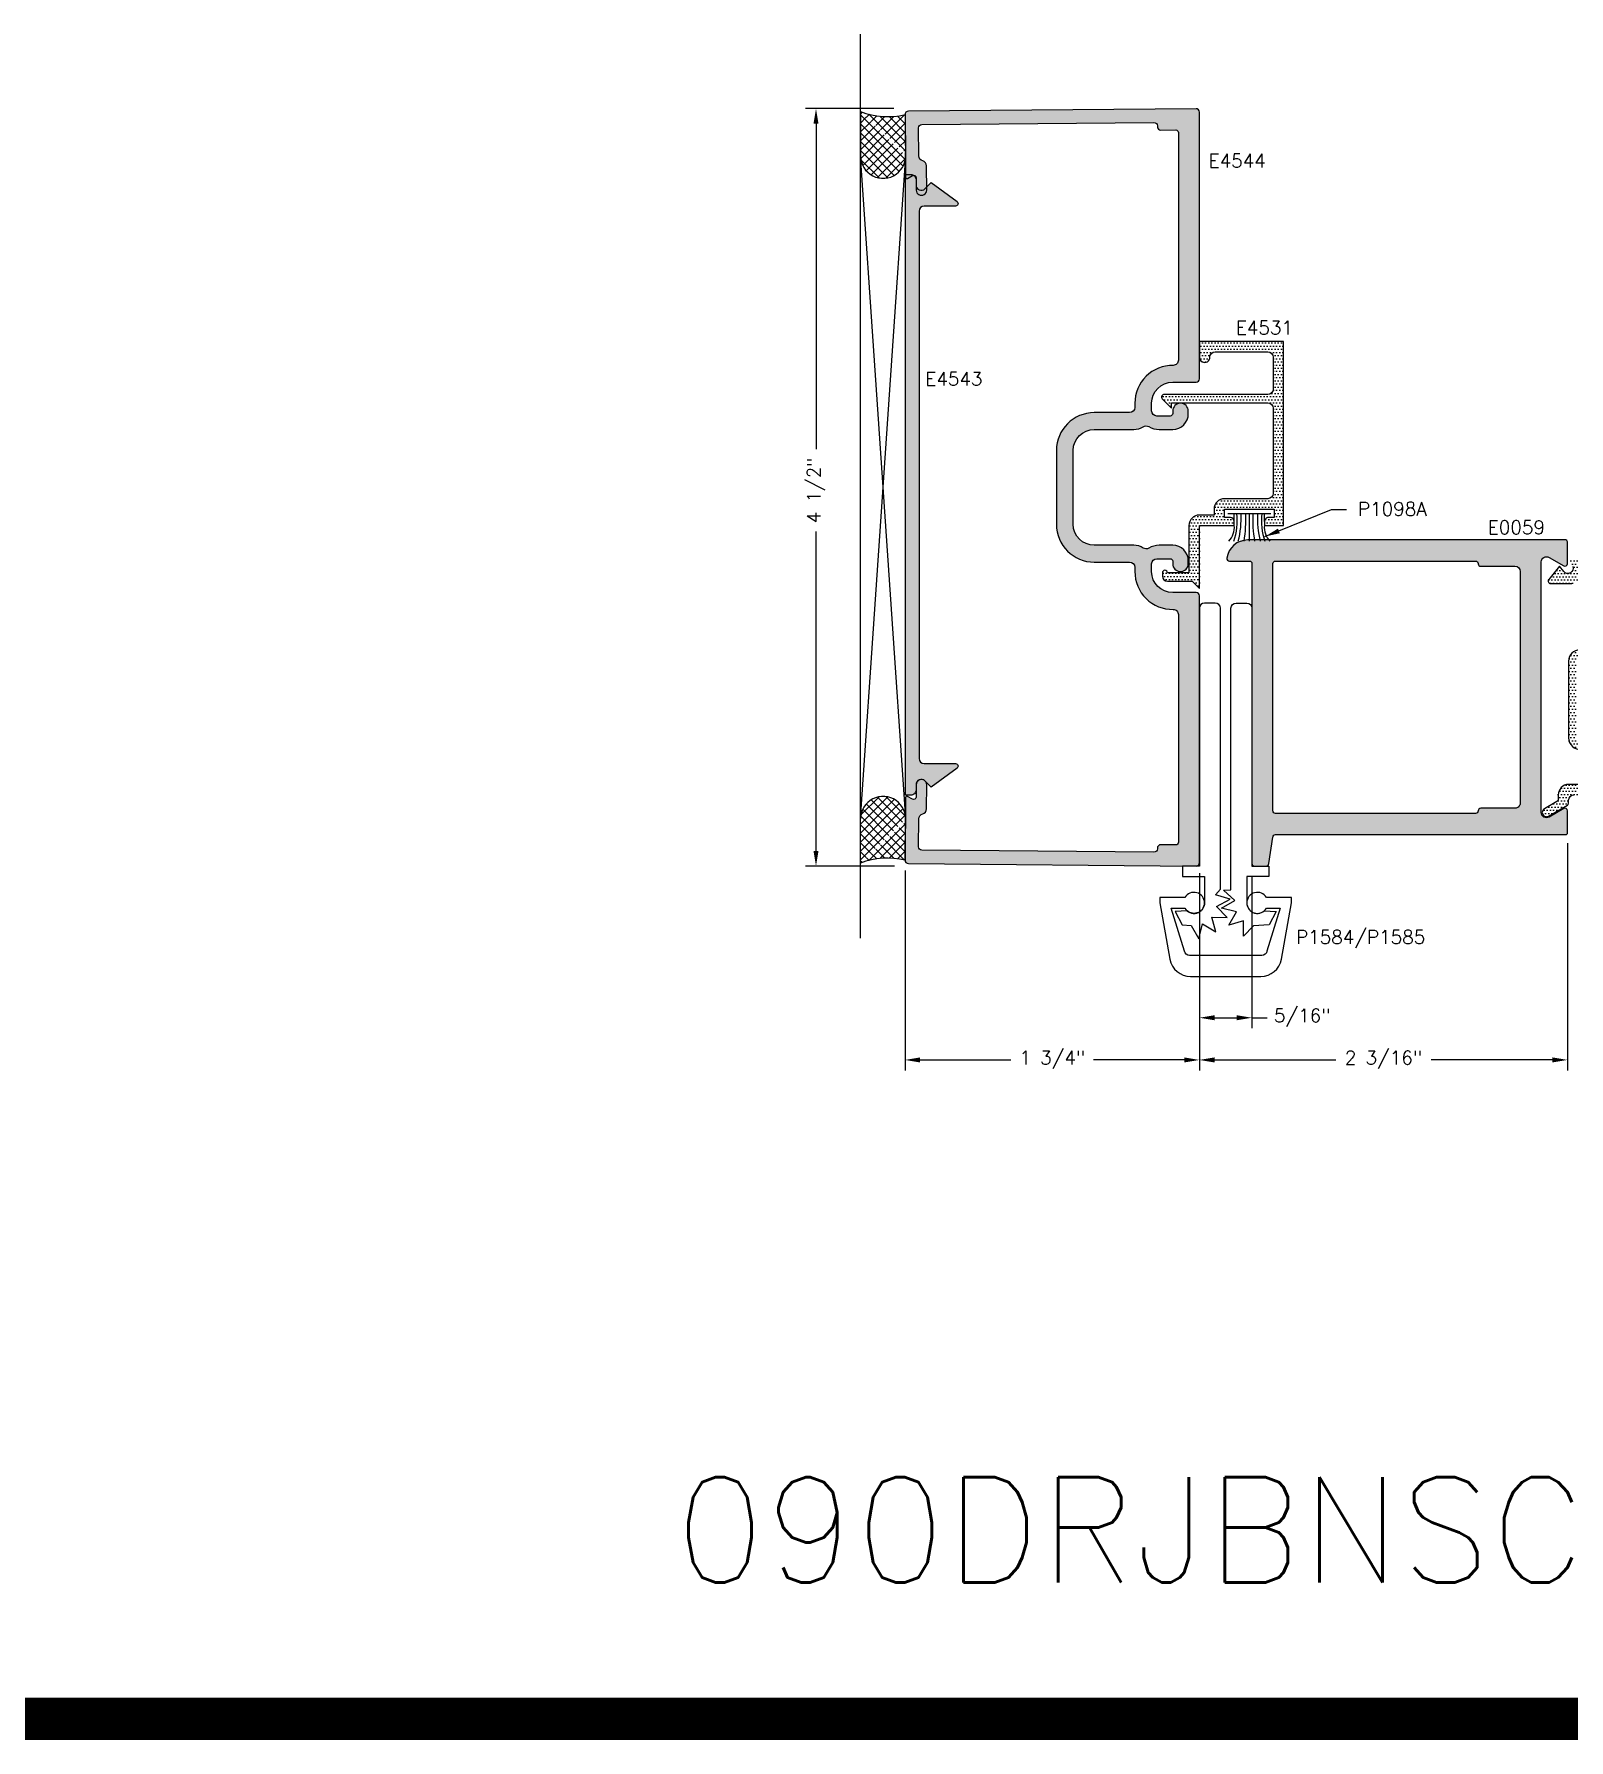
# Model space of a CAD drawing. Extents: x 0 to 130, y 0 to 90.
# Drawn here: x 44.69 to 53.81, y 59.75 to 69.89 of the extents above; entities that cross this region are included whole.
import ezdxf

# ---------------------------------------------------------------- set-up
doc = ezdxf.new("R2010")
doc.units = 0
doc.header["$MEASUREMENT"] = 0
doc.header["$PDMODE"] = 3
doc.layers.get('0').update_dxf_attribs({"linetype": 'CONTINUOUS'})
doc.layers.get('DEFPOINTS').update_dxf_attribs({"linetype": 'CONTINUOUS'})
for name, color, linetype in [('R-ANNO-DIMS', 3, 'CONTINUOUS'), ('R-ANNO-TEXT', 6, 'CONTINUOUS'), ('R-DET1', 4, 'CONTINUOUS'), ('R-DET2', 2, 'CONTINUOUS'), ('R-DET3', 5, 'CONTINUOUS'), ('R-OTLN', 1, 'CONTINUOUS'), ('R-PAT1', 5, 'CONTINUOUS'), ('TITLE', 7, 'CONTINUOUS')]:
    doc.layers.add(name, color=color, linetype=linetype)
doc.styles.get("Standard").update_dxf_attribs({"font": 'simplex'})
doc.dimstyles.new('1X', dxfattribs={"dimscale": 0, "dimtxt": 0.08, "dimasz": 0.09, "dimexe": 0.062, "dimexo": 0.062, "dimgap": 0.045, "dimtad": 0, "dimdec": 4, "dimzin": 4, "dimtxsty": 'STANDARD', "dimcen": 0, "dimazin": 3, "dimtp": 0.02, "dimtfac": 1, "dimtdec": 4, "dimtofl": 0, "dimtmove": 0, "dimatfit": 3, "dimtolj": 1, "dimtzin": 4})
pattern_1 = [(0, (47.03002513040798, 61.84751397360043), (0.009375, 0.01875), [0, -0.01875])]

# ---------------------------------------------------------------- blocks, each defined once
blk = doc.blocks.new('*D52')
at = {"layer": 'DEFPOINTS', "color": 0}
for p in [(49.86509849868258, 64.98062929660055), (51.61485733333492, 64.96553391994065), (51.61485733333492, 63.79369046546894)]:
    blk.add_point(p, dxfattribs=at)
at = {"layer": 'R-ANNO-DIMS', "color": 0}
for p, q in [((49.86509849868258, 64.91862929660056), (49.86509849868258, 63.73169046546894)), ((51.61485733333492, 64.90353391994066), (51.61485733333492, 63.73169046546894)), ((49.95509849868259, 63.79369046546894), (50.49497791600876, 63.79369046546894)), ((51.52485733333491, 63.79369046546894), (50.98497791600875, 63.79369046546894))]:
    blk.add_line(p, q, dxfattribs=at)
for points in [[(49.95509849868259, 63.80869046546894), (49.95509849868259, 63.77869046546894), (49.86509849868258, 63.79369046546894)], [(51.52485733333491, 63.80869046546894), (51.52485733333491, 63.77869046546894), (51.61485733333492, 63.79369046546894)]]:
    blk.add_solid(points, dxfattribs=at)
at = {"layer": 'R-ANNO-DIMS', "color": 0, "insert": (50.73997791600875, 63.79369046546894), "char_height": 0.08, "attachment_point": 5}
blk.add_mtext('\\A1;1 3/4"', dxfattribs=at)
blk = doc.blocks.new('*D53')
at = {"layer": 'DEFPOINTS', "color": 0}
for p in [(51.61485733333492, 64.94535862101712), (51.92685733333494, 64.94535862101712), (51.92685733333494, 64.04441975887677)]:
    blk.add_point(p, dxfattribs=at)
at = {"layer": 'R-ANNO-DIMS', "color": 0}
for p, q in [((51.61485733333492, 64.88335862101712), (51.61485733333492, 63.98241975887677)), ((51.92685733333494, 64.88335862101712), (51.92685733333494, 63.98241975887677)), ((51.70485733333492, 64.04441975887677), (51.83685733333494, 64.04441975887677)), ((51.92685733333494, 64.04441975887677), (52.01685733333495, 64.04441975887677))]:
    blk.add_line(p, q, dxfattribs=at)
for points in [[(51.70485733333492, 64.05941975887677), (51.70485733333492, 64.02941975887677), (51.61485733333492, 64.04441975887677)], [(51.83685733333494, 64.05941975887677), (51.83685733333494, 64.02941975887677), (51.92685733333494, 64.04441975887677)]]:
    blk.add_solid(points, dxfattribs=at)
at = {"layer": 'R-ANNO-DIMS', "color": 0, "insert": (52.22566685714447, 64.04441975887677), "char_height": 0.08, "attachment_point": 5}
blk.add_mtext('\\A1;5/16"', dxfattribs=at)
blk = doc.blocks.new('*D51')
at = {"layer": 'DEFPOINTS', "color": 0}
for p in [(49.85964822902079, 69.44568381501414), (49.33613782873716, 64.94563005813929), (49.86492396797262, 64.94563005813929)]:
    blk.add_point(p, dxfattribs=at)
at = {"layer": 'R-ANNO-DIMS', "color": 0}
for p, q in [((49.79764822902079, 69.44568381501414), (49.27413782873716, 69.44568381501414)), ((49.33613782873716, 69.35568381501413), (49.33613782873716, 67.42255358813843)), ((49.33613782873716, 65.03563005813929), (49.33613782873716, 66.93255358813842)), ((49.80292396797262, 64.94563005813929), (49.27413782873716, 64.94563005813929))]:
    blk.add_line(p, q, dxfattribs=at)
for points in [[(49.32113782873716, 69.35568381501413), (49.35113782873716, 69.35568381501413), (49.33613782873716, 69.44568381501414)], [(49.32113782873716, 65.03563005813929), (49.35113782873716, 65.03563005813929), (49.33613782873716, 64.94563005813929)]]:
    blk.add_solid(points, dxfattribs=at)
at = {"layer": 'R-ANNO-DIMS', "color": 0, "insert": (49.33613782873715, 67.17755358813844), "char_height": 0.08, "attachment_point": 5, "rotation": 90}
blk.add_mtext('\\A1;4 1/2"', dxfattribs=at)
blk = doc.blocks.new('*D54')
at = {"layer": 'DEFPOINTS', "color": 0}
for p in [(53.80235733333492, 65.14285862385557), (51.61485733333492, 64.94535862101712), (53.80235733333492, 63.79369046546894)]:
    blk.add_point(p, dxfattribs=at)
at = {"layer": 'R-ANNO-DIMS', "color": 0}
for p, q in [((53.80235733333492, 65.08085862385558), (53.80235733333492, 63.73169046546894)), ((51.61485733333492, 64.88335862101712), (51.61485733333492, 63.73169046546894)), ((51.70485733333492, 63.79369046546894), (52.42551209523968, 63.79369046546894)), ((53.71235733333491, 63.79369046546894), (52.99170257143015, 63.79369046546894))]:
    blk.add_line(p, q, dxfattribs=at)
for points in [[(51.70485733333492, 63.80869046546894), (51.70485733333492, 63.77869046546894), (51.61485733333492, 63.79369046546894)], [(53.71235733333491, 63.80869046546894), (53.71235733333491, 63.77869046546894), (53.80235733333492, 63.79369046546894)]]:
    blk.add_solid(points, dxfattribs=at)
at = {"layer": 'R-ANNO-DIMS', "color": 0, "insert": (52.70860733333492, 63.79369046546894), "char_height": 0.08, "attachment_point": 5}
blk.add_mtext('\\A1;2 3/16"', dxfattribs=at)

msp = doc.modelspace()

# ---------------------------------------------------------------- hatches: boundary and pattern name
at = {"layer": 'R-PAT1'}
h = msp.add_hatch(dxfattribs=at)
h.set_pattern_fill('ANSI37', color=256, scale=0.3, style=0)
h.set_pattern_definition([(45, (40.02628903542069, 62.54321454830956), (-0.02651650429449553, 0.02651650429449553), []), (135, (40.02628903542069, 62.54321454830956), (-0.02651650429449553, -0.02651650429449553), [])])
edge = h.paths.add_edge_path()
edge.add_line((49.86509849868258, 69.41008794543369), (49.86846694138496, 69.1651980616449))
edge.add_line((49.60090013495089, 69.42778308281058), (49.60099209769496, 69.1651980616449))
edge.add_arc((49.73472951953996, 69.1651980616449), 0.1337374218449998, 180.0000000008725, 368.2968632308441)
edge.add_arc((49.76187194835352, 69.85002015879998), 0.4518805960098387, 249.1313715685075, 283.2051082673993)
h = msp.add_hatch(dxfattribs=at)
h.set_pattern_fill('DOTS', color=256, scale=0.3, style=0)
h.set_pattern_definition(pattern_1)
edge = h.paths.add_edge_path()
edge.add_arc((51.59485733333492, 67.84035862101712), 0.0199999999999978, 269.9999999999949, 360.0000000000051)
edge.add_line((51.61485733333492, 67.84035862101712), (51.61485733333492, 69.42518332209359))
edge.add_arc((51.59485733333492, 69.42518332209359), 0.02000000000000224, 5.088887490341058e-12, 90.4999999999985)
edge.add_line((51.59468280262495, 69.44518256055487), (49.8849232064339, 69.43026171460494))
edge.add_arc((49.88509773714387, 69.41026247614366), 0.01999999999999962, 90.49999999999986, 180.5000000000011)
edge.add_line((49.86509849868258, 69.41008794543369), (49.86834602356871, 69.037958452472))
edge.add_arc((49.87634571895322, 69.03802826475598), 0.007999999999999155, 180.5000000000164, 300.5001091747245)
edge.add_line((49.88040603899129, 69.03113523920922), (49.90876134467673, 69.0478378634892))
edge.add_arc((49.91637444474811, 69.034913440589), 0.01500000000000013, 0.5000000000061959, 120.50010917471741, ccw=False)
edge.add_line((49.93137387359407, 69.03504433862147), (49.93201433340099, 68.961654913885))
edge.add_arc((49.96301320025738, 68.96192460687722), 0.03100004001111181, 180.4984659742341, 360.5015340257684)
edge.add_line((49.99401205262792, 68.96219595978401), (49.99276081425533, 69.10556355746331))
edge.add_arc((49.96176199480686, 69.10529301577182), 0.03100000000008927, 0.5000352863994405, 74.58605055804514)
edge.add_arc((49.9782410263809, 69.16506292056005), 0.03100000000000048, 180.5000000000033, 254.58605055812438, ccw=False)
edge.add_line((49.94724220676591, 69.16479239795959), (49.9457935753676, 69.33078911442843))
edge.add_arc((49.96579281382888, 69.3309636451384), 0.0200000000000005, 90.49999999999852, 180.4999999999986, ccw=False)
edge.add_line((49.96561828311891, 69.35096288359968), (51.34468280262496, 69.36299779733632))
edge.add_arc((51.34485733333492, 69.34299855887505), 0.0199999999999996, -5.115907697472721e-12, 90.49999999999483, ccw=False)
edge.add_line((51.36485733333492, 69.34299855887504), (51.36485733333492, 69.33834744319473))
edge.add_arc((51.38485733333492, 69.33834744319475), 0.01999999999999913, 179.9999999999949, 270.4999999999973)
edge.add_line((51.38503186404489, 69.31834820473345), (51.47472643530245, 69.31913095739836))
edge.add_arc((51.47485733333492, 69.3041315285524), 0.01499999999999838, 0, 90.49999999999937, ccw=False)
edge.add_line((51.48985733333492, 69.3041315285524), (51.48985733333492, 67.951340817084))
edge.add_arc((51.45885733333491, 67.951340817084), 0.0310000000000068, -90.67573768840782, 1.318767317570746e-11, ccw=False)
edge.add_arc((51.45583817835659, 67.69535862101712), 0.2250000000000008, 89.32426231157832, 180.0000000000002)
edge.add_line((51.23083817835658, 67.69535862101712), (51.23083817835658, 67.6703903669141))
edge.add_arc((51.19983817835659, 67.6703903669141), 0.03099999999999881, -90.00000000000318, 0, ccw=False)
edge.add_line((51.19983817835659, 67.63939036691411), (50.98985733333492, 67.63939036691411))
edge.add_arc((50.98985733333492, 67.41439036691412), 0.2249999999999979, 89.99999999999967, 180)
edge.add_line((50.76485733333492, 67.41439036691412), (50.76485733333492, 67.19535862101712))
edge.add_line((50.76485733333492, 67.19535862101712), (50.76485733333492, 66.97632687512012))
edge.add_arc((50.98985733333492, 66.97632687512012), 0.2249999999999983, 180, 270.0000000000003)
edge.add_line((50.98985733333492, 66.75132687512013), (51.19983817835659, 66.75132687512013))
edge.add_arc((51.19983817835659, 66.72032687512014), 0.03099999999999881, 0, 90.00000000000318, ccw=False)
edge.add_line((51.23083817835658, 66.72032687512014), (51.23083817835658, 66.69535862101714))
edge.add_arc((51.45583817835653, 66.69535862101716), 0.2249999999999472, 180.0000000000113, 270.6757376884349)
edge.add_arc((51.45885733333492, 66.43937642495035), 0.03100000000000037, 0, 90.67573768842271, ccw=False)
edge.add_line((51.48985733333492, 66.43937642495035), (51.48985733333492, 65.08658571348184))
edge.add_arc((51.47485733333492, 65.08658571348184), 0.01499999999999879, -90.49999999999949, 0, ccw=False)
edge.add_line((51.47472643530244, 65.07158628463587), (51.38503186404488, 65.07236903730077))
edge.add_arc((51.38485733333492, 65.05236979883949), 0.01999999999999784, 89.49999999999883, 180)
edge.add_line((51.36485733333492, 65.05236979883949), (51.36485733333492, 65.04771868315919))
edge.add_arc((51.34485733333491, 65.04771868315919), 0.02000000000000002, 269.5000000000001, 359.9999999999898, ccw=False)
edge.add_line((51.34468280262495, 65.02771944469791), (49.96561828311891, 65.03975435843456))
edge.add_arc((49.96579281382888, 65.05975359689586), 0.01999999999999962, 179.4999999999989, 269.4999999999989, ccw=False)
edge.add_line((49.94579357536759, 65.05992812760583), (49.94724220667804, 65.22592483400537))
edge.add_arc((49.97824102629298, 65.22565431140485), 0.03099999999994532, 105.41391550121821, 179.4999999998662, ccw=False)
edge.add_arc((49.96176203012521, 65.2854242259547), 0.03100000000000146, 285.4139155013503, 359.4999788280906)
edge.add_line((49.99276084964024, 65.28515369189958), (49.99401205350057, 65.42852138224643))
edge.add_arc((49.96301320156691, 65.42879278521445), 0.03100004001249247, 359.4983734451089, 539.5016265548951)
edge.add_line((49.93201433427364, 65.42906242814544), (49.93137387328241, 65.3556728677001))
edge.add_arc((49.91637444443645, 65.35580376573256), 0.01500000000000147, 239.4999590346838, 359.5000000000074, ccw=False)
edge.add_line((49.90876135975132, 65.34287933376913), (49.88040603007884, 65.35958192670954))
edge.add_arc((49.87634571824678, 65.35268889632906), 0.007999999999997686, 59.49995903464707, 179.5000000000089)
edge.add_line((49.86834602286227, 65.35275870861304), (49.86509849868258, 64.98062929660055))
edge.add_arc((49.88509773714387, 64.98045476589058), 0.01999999999999827, 179.5000000000052, 269.5000000000027)
edge.add_line((49.8849232064339, 64.9604555274293), (51.59468280262495, 64.94553468147936))
edge.add_arc((51.59485733333491, 64.96553391994065), 0.02000000000000138, 269.500000000004, 360)
edge.add_line((51.61485733333492, 64.96553391994065), (51.61485733333492, 66.55035862101712))
edge.add_arc((51.59485733333491, 66.55035862101712), 0.02000000000000313, 0, 89.99999999998981)
edge.add_line((51.59485733333491, 66.57035862101712), (51.45583817835658, 66.57035862101712))
edge.add_arc((51.45583817835659, 66.69535862101712), 0.125, 180, 270, ccw=False)
edge.add_line((51.33083817835659, 66.69535862101712), (51.33083817835659, 66.74032687512012))
edge.add_arc((51.36183817835659, 66.74032687512012), 0.03100000000000191, 90.00000000000568, 180, ccw=False)
edge.add_line((51.36183817835659, 66.77132687512012), (51.44083817835659, 66.77132687512012))
edge.add_arc((51.44083817835659, 66.75632687512012), 0.01500000000000057, 0, 90, ccw=False)
edge.add_line((51.45583817835659, 66.75632687512012), (51.45583817835659, 66.74182687512013))
edge.add_arc((51.50233817835659, 66.74182687512013), 0.04650000000000176, 180, 360)
edge.add_line((51.54883817835659, 66.74182687512013), (51.54883817835659, 66.75832687512012))
edge.add_arc((51.45583817835659, 66.75832687512012), 0.09299999999999997, 2.188768813050163e-12, 90)
edge.add_line((51.45583817835659, 66.85132687512012), (51.37583817835659, 66.85132687512012))
edge.add_arc((51.37583817835659, 66.72632687512012), 0.125, 90.00000000000225, 120.0593864917855)
edge.add_arc((51.29769819054444, 66.86134591934987), 0.03099999999999825, 237.87116047523068, 300.0593864917805, ccw=False)
edge.add_arc((51.22483817835658, 66.74532687512013), 0.1059999999999981, 57.87116047523627, 90.00000000000072)
edge.add_line((51.22483817835658, 66.85132687512012), (50.98985733333492, 66.85132687512012))
edge.add_arc((50.98985733333492, 66.97632687512012), 0.125, 180, 270, ccw=False)
edge.add_line((50.86485733333492, 66.97632687512012), (50.86485733333492, 67.19535862101712))
edge.add_line((50.86485733333492, 67.19535862101712), (50.86485733333492, 67.41439036691412))
edge.add_arc((50.98985733333492, 67.41439036691412), 0.125, 90, 180, ccw=False)
edge.add_line((50.98985733333492, 67.53939036691412), (51.22483817835658, 67.53939036691412))
edge.add_arc((51.22483817835658, 67.64539036691411), 0.1060000000000016, 269.9999999999997, 302.1288395247631)
edge.add_arc((51.29769819054444, 67.52937132268437), 0.03099999999999829, 59.94061350821943, 122.12883952476929, ccw=False)
edge.add_arc((51.37583817835659, 67.66439036691412), 0.1250000000000036, 239.940613508215, 269.999999999999)
edge.add_line((51.37583817835659, 67.53939036691412), (51.45583817835659, 67.53939036691412))
edge.add_arc((51.45583817835659, 67.63239036691411), 0.09299999999999642, 269.9999999999989, 360)
edge.add_line((51.54883817835658, 67.63239036691411), (51.54883817835659, 67.64889036691412))
edge.add_arc((51.50233817835659, 67.64889036691412), 0.04650000000000176, 0, 180)
edge.add_line((51.45583817835659, 67.64889036691412), (51.45583817835659, 67.63439036691412))
edge.add_arc((51.44083817835659, 67.63439036691412), 0.01500000000000057, -89.99999999999318, 0, ccw=False)
edge.add_line((51.44083817835659, 67.6193903669141), (51.36183817835659, 67.6193903669141))
edge.add_arc((51.36183817835659, 67.65039036691411), 0.03099999999999881, 180, 269.99999999999756, ccw=False)
edge.add_line((51.33083817835659, 67.65039036691411), (51.33083817835659, 67.6953586210171))
edge.add_arc((51.45583817835659, 67.69535862101712), 0.125, 90, 180, ccw=False)
edge.add_line((51.45583817835659, 67.82035862101712), (51.59485733333492, 67.82035862101712))
h = msp.add_hatch(dxfattribs=at)
h.set_pattern_fill('DOTS', color=256, scale=0.3, style=0)
h.set_pattern_definition([(0, (47.62400805475154, 62.86454504567783), (0.009375, 0.01875), [0, -0.01875])])
edge = h.paths.add_edge_path()
edge.add_arc((50.16546704138496, 65.53961399890333), 0.01500000992566353, -53.328498805199786, 90.0000000000017, ccw=False)
edge.add_line((50.17442544138496, 65.52758289890333), (50.02130854138496, 65.41361452890334))
edge.add_line((50.02130854138496, 65.41361452890332), (49.98338734138496, 65.45153558890333))
edge.add_arc((49.96146699138496, 65.42961527890333), 0.03100002797770648, 44.99994772361653, 179.9999815174909)
edge.add_line((49.93046696340726, 65.42961528890334), (49.93046708354926, 65.39761473890333))
edge.add_arc((49.89946708138496, 65.39761473890333), 0.03100000216430088, -90.0000184825073, 1.5916157281026244e-12, ccw=False)
edge.add_line((49.89946707138496, 65.36661473673902), (49.86846694138496, 65.36661459890333))
edge.add_line((49.86846694138496, 65.36661459890333), (49.86846694138496, 69.05461459890333))
edge.add_line((49.86846694138496, 69.05461459890333), (49.89946706138431, 69.05461459890333))
edge.add_arc((49.89946708138496, 69.02361459890332), 0.03099999999999993, 0, 90.00003696621178, ccw=False)
edge.add_line((49.93046708138496, 69.02361459890332), (49.93046699138496, 68.99161359890331))
edge.add_arc((49.96146699138496, 68.99161359890333), 0.03100000000000036, 180, 315.0004574215952)
edge.add_line((49.98338747660213, 68.96969346368833), (50.02130854138496, 69.00761459890333))
edge.add_line((50.02130854138496, 69.00761459890333), (50.17442548335914, 68.89364565527404))
edge.add_arc((50.16546704138496, 68.88161459890333), 0.01500000000000044, -89.99999999999841, 53.328270680498974, ccw=False)
edge.add_line((50.16546704138496, 68.86661459890333), (49.97946704138496, 68.86661459890333))
edge.add_arc((49.97946704138496, 68.83561459890333), 0.03100000000000058, 90, 180)
edge.add_line((49.94846704138496, 68.83561459890333), (49.94846701138496, 65.58561449890334))
edge.add_arc((49.97946704138496, 65.58561449890333), 0.03100002999999973, 180, 269.9999999999996)
edge.add_line((49.97946704138496, 65.55461446890332), (50.16546704138496, 65.55461400882899))
h = msp.add_hatch(dxfattribs=at)
h.set_pattern_fill('DOTS', color=256, scale=0.3, style=0)
h.set_pattern_definition(pattern_1)
edge = h.paths.add_edge_path()
edge.add_line((51.44985633333492, 67.69760000998198), (52.02185733333492, 67.69760000998198))
edge.add_arc((52.02185733333492, 67.66660000998198), 0.03099999999999969, 1.5916157281026244e-12, 90.00000000000159, ccw=False)
edge.add_line((52.05285733333492, 67.66660000998198), (52.05285733333492, 67.15910100998198))
edge.add_arc((52.02185733333492, 67.15910100998197), 0.03099999999999969, -89.99999999999841, 1.5916157281026244e-12, ccw=False)
edge.add_line((52.02185733333492, 67.12810100998198), (51.76385833333492, 67.12810200998197))
edge.add_arc((51.76385833333492, 67.06610200998198), 0.06199999999999939, 90, 180)
edge.add_line((51.70185833333492, 67.06610200998198), (51.70185733333491, 67.03110200998198))
edge.add_line((51.70185733333491, 67.03110200998198), (51.61485733333491, 67.03110200998198))
edge.add_arc((51.61485733333492, 66.96910200998198), 0.06199999999999939, 90, 180)
edge.add_line((51.55285733333492, 66.96910200998198), (51.55285733333492, 66.68760200998199))
edge.add_line((51.55285733333491, 66.68760200998197), (51.42485733333491, 66.68760200998197))
edge.add_arc((51.40985733333492, 66.68760200998197), 0.01499999999999968, 0, 180)
edge.add_line((51.39485733333492, 66.68760200998197), (51.39485733333492, 66.66860200998197))
edge.add_arc((51.42585733333492, 66.66860200998198), 0.03100000000000058, 180, 270)
edge.add_line((51.42585733333492, 66.63760200998198), (51.57185733333492, 66.63760100998198))
edge.add_line((51.57185733333492, 66.63760100998198), (51.61485733333492, 66.59460100998197))
edge.add_line((51.61485733333492, 66.59460100998197), (51.61485733333492, 66.96910200998197))
edge.add_line((51.61485733333492, 66.96910200998198), (51.82185733333492, 66.96910200998198))
edge.add_line((51.82185733333492, 66.96910200998198), (51.82185733333492, 66.99310200998198))
edge.add_arc((51.79885733333492, 66.99310200998198), 0.02300000000000058, 0, 90)
edge.add_line((51.79885733333492, 67.01610200998198), (51.76385833333492, 67.01610100998198))
edge.add_line((51.76385833333492, 67.01610100998198), (51.76385833333492, 67.06610200998199))
edge.add_line((51.76385833333492, 67.06610200998198), (52.05885833333492, 67.06610200998198))
edge.add_line((52.05885833333492, 67.06610200998198), (52.05885833333492, 67.01610100998198))
edge.add_line((52.05885833333492, 67.01610100998198), (52.02485733333492, 67.01610200998198))
edge.add_arc((52.02485733333492, 66.99310200998198), 0.02299999999999969, 90, 180)
edge.add_line((52.00185733333492, 66.99310200998198), (52.00185733333492, 66.96910200998198))
edge.add_line((52.00185733333492, 66.96910200998198), (52.11485733333492, 66.96910200998198))
edge.add_line((52.11485733333492, 66.96910200998198), (52.11485733333492, 68.06285200998198))
edge.add_line((52.11485733333492, 68.06285200998198), (51.61485733333492, 68.06285200998198))
edge.add_line((51.61485733333492, 68.06285200998198), (51.61485733333492, 67.96885200998199))
edge.add_arc((51.64586526996267, 67.96885894649785), 0.03100793740360629, 180.0128171404027, 361.8334257944001)
edge.add_arc((51.70785733333491, 67.96985100998198), 0.03099999999999969, 90, 180, ccw=False)
edge.add_line((51.70785733333491, 68.00085100998197), (52.02185733333491, 68.00085100998197))
edge.add_arc((52.02185733333492, 67.96985100998198), 0.03100000000000058, 0, 90, ccw=False)
edge.add_line((52.05285733333492, 67.96985100998198), (52.05285733333492, 67.77860000998197))
edge.add_arc((52.02185733333492, 67.77860000998197), 0.03100000000000014, -90, 0, ccw=False)
edge.add_line((52.02185733333492, 67.74760000998198), (51.40470733333493, 67.74760100998198))
edge.add_arc((51.40470733333492, 67.73275100998197), 0.01485000000000003, 90, 225)
edge.add_line((51.3942067976343, 67.72225047428135), (51.44985733333492, 67.66660000998198))
edge.add_line((51.44985733333492, 67.66660000998198), (51.44985633333492, 67.69760000998198))
h = msp.add_hatch(dxfattribs=at)
h.set_pattern_fill('DOTS', color=256, scale=0.3, style=0)
h.set_pattern_definition(pattern_1)
edge = h.paths.add_edge_path(flags=16)
edge.add_line((53.52135733333492, 66.69585862385557), (53.52135733333492, 65.31985872385557))
edge.add_arc((53.49035733333492, 65.31985872385557), 0.03099999999999969, -90.00000000000159, 0, ccw=False)
edge.add_line((53.49035733333491, 65.28885872385558), (53.28635833333492, 65.28885872385558))
edge.add_arc((53.28635835831111, 65.27385874883177), 0.01499997502382514, 90.00009540220096, 180.0000993014623)
edge.add_line((53.27135838328731, 65.27385872283476), (53.27135838335538, 65.27285862487639))
edge.add_arc((53.25635838335538, 65.27285862385558), 0.01499999999999971, -90.0000000000033, 3.899195519352361e-06, ccw=False)
edge.add_line((53.25635838335538, 65.25785862385558), (52.06685733333494, 65.25785862385558))
edge.add_arc((52.06685733333494, 65.27285862385558), 0.01500000000000057, 180.0000000000034, 270, ccw=False)
edge.add_line((52.05185733333494, 65.27285862385558), (52.05185733333493, 66.74285862385558))
edge.add_arc((52.06685733333493, 66.74285862385557), 0.01500000000000057, 90, 180, ccw=False)
edge.add_line((52.06685733333493, 66.75785862385557), (53.25635833333492, 66.75785862385557))
edge.add_arc((53.25635833333492, 66.74285862385557), 0.01499999999999968, 3.410605131648481e-12, 90.00000000000341, ccw=False)
edge.add_line((53.27135833333492, 66.74285862385558), (53.27135833333492, 66.74185862385559))
edge.add_arc((53.28635833333492, 66.74185862385558), 0.01500000000000057, 180, 270)
edge.add_line((53.28635833333492, 66.72685862385558), (53.49035733333491, 66.72685862385558))
edge.add_arc((53.49035733333491, 66.69585862385557), 0.03100000000000058, 0, 90, ccw=False)
edge = h.paths.add_edge_path()
edge.add_arc((53.78735744333709, 66.74185881438403), 0.01499988999903782, 239.9995060658119, 359.9992722295755)
edge.add_line((53.80235733333492, 66.74185862385558), (53.80235733333492, 66.87285862385558))
edge.add_arc((53.79235733333492, 66.87285862385558), 0.009999999999999787, 359.9999999999949, 449.9999999999898)
edge.add_line((53.79235733333492, 66.88285862385558), (51.90206575421699, 66.88285862385558))
edge.add_arc((51.902065754217, 66.75785862385558), 0.124999999999992, 90.00000000000365, 172.1625202369187)
edge.add_arc((51.79309328062848, 66.77285862385558), 0.01500000000000046, 172.1625202369163, 270)
edge.add_line((51.79309328062848, 66.75785862385558), (51.91185733333494, 66.75785862385558))
edge.add_arc((51.91185733333494, 66.74285862385558), 0.01500000000000057, 0, 90, ccw=False)
edge.add_line((51.92685733333494, 66.74285862385558), (51.92685733333494, 64.96035862101712))
edge.add_arc((51.94185733333494, 64.96035862101712), 0.01499999999999968, 179.9999999999983, 269.9999999999966)
edge.add_line((51.94185733333494, 64.94535862101712), (52.01185733333494, 64.94535862101712))
edge.add_arc((52.01185733333494, 64.96035862101712), 0.01500000000000012, 269.9999999999966, 359.9999999999984)
edge.add_line((52.02685733333494, 64.96035862101712), (52.05185733333494, 65.11785862385558))
edge.add_arc((52.06685733333494, 65.11785862385558), 0.01500000000000057, 90, 179.9999999999966, ccw=False)
edge.add_line((52.06685733333494, 65.13285862385558), (53.79235733333492, 65.13285862385558))
edge.add_arc((53.79235733333492, 65.14285862385557), 0.009999999999998899, 269.9999999999949, 359.9999999999949)
edge.add_line((53.80235733333492, 65.14285862385557), (53.80235733333492, 65.2738599427988))
edge.add_arc((53.78735733333492, 65.2738599427988), 0.01499999999999968, 0, 120.0000625217591)
edge.add_line((53.77985731915968, 65.28685031567149), (53.69285736263041, 65.23662074076938))
edge.add_arc((53.67735733333492, 65.26346751137292), 0.03099999999999947, 180, 300.00006252175683, ccw=False)
edge.add_line((53.64635733333492, 65.26346751137292), (53.64635733333492, 66.75225083633796))
edge.add_arc((53.67735733333492, 66.75225083633796), 0.03100000000000147, 60.00023383623483, 180.0000000000016, ccw=False)
edge.add_line((53.69285722376735, 66.77909768711385), (53.77985738635148, 66.72886859324674))
h = msp.add_hatch(dxfattribs=at)
h.set_pattern_fill('DOTS', color=256, scale=0.3, style=0)
h.set_pattern_definition([(0, (46.7444437061597, 61.86468328502473), (0.009375, 0.01875), [0, -0.01875])])
edge = h.paths.add_edge_path()
edge.add_line((53.89934703333492, 65.34596451137291), (53.87135733333492, 65.29748351137292))
edge.add_line((53.87135733333492, 65.29748351137292), (53.8713572169296, 65.25346551137292))
edge.add_arc((53.88635723333492, 65.25346551137292), 0.01500001640532567, 180.0000000000017, 330.0000361788715)
edge.add_line((53.89934763333492, 65.24596551137292), (53.94935693333492, 65.33258651137291))
edge.add_line((53.94935693333492, 65.33258651137292), (53.94935685241154, 65.72954751137293))
edge.add_arc((53.92935723333491, 65.72954751137291), 0.01999961907662406, 6.361230519997273e-12, 97.42321911392676)
edge.add_arc((53.92935646722647, 65.72954780000877), 0.01999923389363516, 97.42114952087478, 180.0008269124975)
edge.add_line((53.90935723333492, 65.72954751137291), (53.90935743333492, 65.70754851137292))
edge.add_arc((53.88435743333491, 65.70754851137292), 0.02500000000000124, -179.99770816882062, 0, ccw=False)
edge.add_line((53.85935743335492, 65.70754751137292), (53.85935733333492, 65.93796721137292))
edge.add_line((53.85935733333492, 65.93796721137292), (53.85935713333492, 66.16446481137292))
edge.add_arc((53.87435713333492, 66.16446481137292), 0.01499999999999968, 89.99999999999659, 179.9999999999966, ccw=False)
edge.add_line((53.87435713333492, 66.17946481137292), (54.06486313333492, 66.17946630056261))
edge.add_arc((54.06486313333492, 66.21046631137293), 0.03100001081031944, 270.0000000000016, 389.9999884644409)
edge.add_line((54.09170993333491, 66.22596631137291), (54.05937823333491, 66.28196481137292))
edge.add_arc((54.07236853333492, 66.28946481137292), 0.01499992980283641, 89.99999999999659, 210.0001548077412, ccw=False)
edge.add_line((54.07236853333492, 66.30446474117575), (54.25435727333492, 66.30446481137291))
edge.add_arc((54.25435727333492, 66.28946481137292), 0.01499999999999924, -30.000059314162513, 89.99999999999659, ccw=False)
edge.add_line((54.26734764662747, 66.28196479792493), (54.23501630109439, 66.22596636462802))
edge.add_arc((54.26186317333492, 66.21046631137293), 0.03100010000000128, 149.9999930530581, 270.0000000000032)
edge.add_line((54.26186317333492, 66.17946621137293), (54.31935733333491, 66.17946801137293))
edge.add_line((54.31935733333491, 66.17946801137292), (54.31935733333491, 66.76046551137291))
edge.add_line((54.31935733333491, 66.76046551137291), (53.81935733333491, 66.76046551137291))
edge.add_line((53.81935733333491, 66.76046551137291), (53.83314333333492, 66.72597254137291))
edge.add_arc((53.80435723333492, 66.71446789137292), 0.03099994394885958, -142.5250916519979, 21.784609248622417, ccw=False)
edge.add_line((53.7797550621495, 66.69560709346308), (53.75572983333492, 66.72656048137291))
edge.add_line((53.75572983333492, 66.72656048137291), (53.69074255949199, 66.6491099894204))
edge.add_arc((53.70223233333492, 66.63946711137292), 0.01500000000000109, 139.9946948706572, 270.0000000000068)
edge.add_line((53.70223233333492, 66.62446711137292), (53.82779794687775, 66.62447045937704))
edge.add_arc((53.80435732159745, 66.71446773441467), 0.09299985176187427, 284.5988618965204, 343.6051380217329)
edge.add_arc((53.92331523333492, 66.67946804137291), 0.03100000016533, 89.99999999999841, 163.6050192300906, ccw=False)
edge.add_line((53.92331523333492, 66.71046804153825), (54.23835748333492, 66.71046804137292))
edge.add_arc((54.23835748333492, 66.67946804137291), 0.03100000000000014, 1.848251019964664e-05, 90, ccw=False)
edge.add_line((54.26935748333491, 66.67946805137292), (54.26935748333491, 66.38546551137293))
edge.add_arc((54.23835748333492, 66.38546551137291), 0.03100000000000058, 269.9999630349812, 359.9999999999992, ccw=False)
edge.add_line((54.23835746333491, 66.35446551137292), (54.07236853333492, 66.35446480757999))
edge.add_arc((54.07236853333492, 66.28946481137292), 0.06499999620707753, 89.99999999999922, 180.245402995655)
edge.add_line((54.00736913333491, 66.28918641137292), (54.00736853333491, 66.27204691137293))
edge.add_line((54.00736853333492, 66.27204691137293), (54.03195203333492, 66.22946731137293))
edge.add_line((54.03195203333492, 66.22946731137291), (53.87435743333491, 66.2294648113729))
edge.add_arc((53.87435743333491, 66.16446481137292), 0.06499999999999861, 90.00000000000078, 180.0000000000008)
edge.add_line((53.80935743333492, 66.16446481137292), (53.80935701837603, 65.70754851137292))
edge.add_arc((53.87936042194178, 65.70754988744704), 0.07000340357927355, 180.0011262772362, 273.3696336210393)
edge.add_arc((53.88435743333492, 65.62269351137292), 0.01499997685864803, 1.5916157281026244e-12, 93.37247195563839, ccw=False)
edge.add_line((53.89935741019357, 65.62269351137292), (53.89935733333492, 65.44546651137291))
edge.add_arc((53.88435743333492, 65.44546651137291), 0.0149998999999994, -90, 1.5916157281026244e-12, ccw=False)
edge.add_line((53.88435743333492, 65.43046661137292), (53.80935733333492, 65.43046751137292))
edge.add_arc((53.80935733333492, 65.36846751137291), 0.06200000000000205, 89.99999999999754, 179.9999999999976)
edge.add_line((53.74735733333491, 65.36846751137291), (53.74735723333491, 65.34140951137292))
edge.add_arc((53.73235723333491, 65.34140951137292), 0.01500000000000057, -59.999272219169825, 1.5916157281026244e-12, ccw=False)
edge.add_line((53.73985739834036, 65.32841922558349), (53.66497500939106, 65.2851852025833))
edge.add_arc((53.67735733333492, 65.26346751137292), 0.02499960115201863, 119.6895913246472, 300.3387913391531)
edge.add_line((53.68998493333491, 65.24189151137291), (53.80185739834036, 65.30647722558348))
edge.add_arc((53.79435723333491, 65.31946751137292), 0.0150000000000004, 300.0007277808302, 360.0000000000016)
edge.add_line((53.80935723333491, 65.31946751137292), (53.80935723333491, 65.33746551137293))
edge.add_arc((53.84035723333491, 65.33746551137293), 0.03099999999999881, 90, 180.0000000000008, ccw=False)
edge.add_line((53.84035723333491, 65.36846551137292), (53.88635653333492, 65.36846351137292))
edge.add_arc((53.88635653333492, 65.35346451137292), 0.01499899999999865, -29.999772836727118, 89.99999999998983, ccw=False)
h = msp.add_hatch(dxfattribs=at)
h.set_pattern_fill('ANSI37', color=256, scale=0.3, style=0)
h.set_pattern_definition([(315, (40.02628903542069, 71.84750269372469), (-0.02651650429449553, -0.02651650429449553), []), (225, (40.02628903542069, 71.84750269372469), (-0.02651650429449553, 0.02651650429449553), [])])
edge = h.paths.add_edge_path()
edge.add_line((49.86509849868258, 64.98062929660055), (49.86846694138496, 65.22551918038934))
edge.add_line((49.60090013495089, 64.96293415922366), (49.60099209769496, 65.22551918038934))
edge.add_arc((49.73472951953996, 65.22551918038934), 0.1337374218449998, 351.7031367691559, 539.9999999991276)
edge.add_arc((49.76187194835352, 64.54069708323426), 0.4518805960098387, 76.79489173260066, 110.8686284314925)

# ---------------------------------------------------------------- linework, layer by layer
at = {"layer": 'R-DET1', "color": 4, "linetype": 'CONTINUOUS'}
msp.add_lwpolyline([(50.16546704138496, 65.55461400882899, -0.7220754185484303), (50.17442544138496, 65.52758289890333), (50.02130854138496, 65.41361452890332), (49.98338734138496, 65.45153558890333, 0.6681788512054427), (49.93046696340726, 65.42961528890334), (49.93046708354926, 65.39761473890333, -0.4142136568547753), (49.89946707138496, 65.36661473673902), (49.86846694138496, 65.36661459890333), (49.86846694138496, 69.05461459890333), (49.89946706138431, 69.05461459890333, -0.4142137513425706), (49.93046708138496, 69.02361459890332), (49.93046699138496, 68.99161359890333, 0.6681815248865433), (49.98338747660213, 68.96969346368833), (50.02130854138496, 69.00761459890333), (50.17442548335914, 68.89364565527404, -0.7220739041827239), (50.16546704138496, 68.86661459890333), (49.97946704138496, 68.86661459890333, 0.414213562373095), (49.94846704138496, 68.83561459890333), (49.94846701138496, 65.58561449890333, 0.414213562373095), (49.97946704138496, 65.55461446890332)], format="xyb", close=True, dxfattribs=at)
at = {"layer": 'R-DET1'}
for points in [[(51.44985633333492, 67.69760000998198), (52.02185733333492, 67.69760000998198, -0.414213562373095), (52.05285733333492, 67.66660000998198), (52.05285733333491, 67.15910100998198, -0.414213562373095), (52.02185733333492, 67.12810100998198), (51.76385833333492, 67.12810200998197, 0.414213562373095), (51.70185833333492, 67.06610200998198), (51.70185733333491, 67.03110200998198), (51.61485733333492, 67.03110200998198, 0.414213562373095), (51.55285733333492, 66.96910200998198), (51.55285733333491, 66.68760200998197), (51.42485733333492, 66.68760200998197, 0.9999999999999999), (51.39485733333492, 66.68760200998197), (51.39485733333492, 66.66860200998198, 0.414213562373095), (51.42585733333492, 66.63760200998198), (51.57185733333492, 66.63760100998198), (51.61485733333492, 66.59460100998197), (51.61485733333492, 66.96910200998198), (51.82185733333492, 66.96910200998198), (51.82185733333492, 66.99310200998198, 0.414213562373095), (51.79885733333492, 67.01610200998198), (51.76385833333492, 67.01610100998198), (51.76385833333492, 67.06610200998198), (52.05885833333492, 67.06610200998198), (52.05885833333492, 67.01610100998198), (52.02485733333492, 67.01610200998198, 0.414213562373095), (52.00185733333492, 66.99310200998198), (52.00185733333492, 66.96910200998198), (52.11485733333492, 66.96910200998198), (52.11485733333492, 68.06285200998198), (51.61485733333492, 68.06285200998198), (51.61485733333492, 67.96885200998197, 1.016015369141828), (51.67685733333492, 67.96985100998198, -0.414213562373095), (51.70785733333491, 68.00085100998197), (52.02185733333492, 68.00085100998197, -0.414213562373095), (52.05285733333492, 67.96985100998198), (52.05285733333492, 67.77860000998197, -0.414213562373095), (52.02185733333492, 67.74760000998198), (51.40470733333492, 67.74760100998198, 0.668178637919291), (51.3942067976343, 67.72225047428135), (51.44985733333492, 67.66660000998198)], [(51.61090572603873, 64.51360326343833), (51.63391527105958, 64.60162258199273), (51.71190683999029, 64.55478077612902), (51.68878215581793, 64.64276991513366), (51.77972320524056, 64.64020766402207), (51.71641074492968, 64.70554044270347), (51.79691601789953, 64.74791662262683), (51.70969641776971, 64.77379288499299), (51.73965733333493, 64.80792200094162), (51.73965733333493, 66.47685862101712, 0.4142135623730946), (51.70865733333492, 66.50785862101712), (51.64585733333492, 66.50785862101712, 0.414213562373095), (51.61485733333492, 66.47685862101712), (51.61485733333492, 64.94535862101712), (51.51485733333493, 64.94535862101712), (51.51485733333493, 64.88285862101712), (51.64535733333492, 64.88285862101712), (51.64535733333492, 64.72685862101712, -0.6426365562521192), (51.541931802977, 64.67962144323388), (51.4707304869315, 64.67487461993025), (51.51243139025836, 64.59677062322287), (51.56591896894417, 64.59267937416061)], [(51.83457598673095, 64.67351890446827), (51.74615058974042, 64.6949149033446), (51.8243907576131, 64.74134028144864), (51.75782984634137, 64.80336031604655), (51.80205733333494, 64.80437049354897), (51.80205733333494, 66.47685862101712, -0.4142135623730903), (51.83305733333494, 66.50785862101712), (51.89585733333494, 66.50785862101712, -0.4142135623731008), (51.92685733333494, 66.47685862101712), (51.92685733333494, 64.94535862101712), (52.02685733333494, 64.94535862101712), (52.02685733333494, 64.88285862101712), (51.89635733333494, 64.88285862101712), (51.89635733333494, 64.72685862101712, 0.6426365562521166), (51.99978286369286, 64.6796214432339), (52.07098417973836, 64.67487461993025), (52.0292832764115, 64.59677062322287), (51.93675756180189, 64.58969335869843), (51.87582115253146, 64.52844099945366), (51.87671984445733, 64.61941369840049), (51.78916832514042, 64.59468373547797)], [(51.9793268253778, 64.28935862101712, 0.3639702342662027), (52.10242779450434, 64.39265259880875), (52.16135733333493, 64.72685862101712), (52.16135733333493, 64.75785862101712), (52.0131274908803, 64.75785862101712, 3.766779275656965), (52.0131274908803, 64.69585862101712), (52.09451783091043, 64.69585862101712), (52.01633742873504, 64.43997552750945, -0.3639702342662029), (51.98580838839166, 64.41435862101712), (51.55590627827819, 64.41435862101712, -0.363970234266202), (51.52537723793481, 64.43997552750945), (51.44719683575942, 64.69585862101712), (51.52858717578953, 64.69585862101712, 3.766779275658193), (51.52858717578955, 64.7578586210171), (51.38035733333493, 64.75785862101712), (51.38035733333493, 64.72685862101712), (51.43928687216551, 64.39265259880875, 0.3639702342662023), (51.56238784129203, 64.28935862101712)]]:
    msp.add_lwpolyline(points, format="xyb", close=True, dxfattribs=at)
for points in [[(53.83314333333492, 66.72597254137293, -0.8716619961154112), (53.7797550621495, 66.69560709346308), (53.75572983333492, 66.72656048137291), (53.69074255949199, 66.6491099894204, 0.6371028040913634), (53.70223233333492, 66.62446711137292), (53.82779794687775, 66.62447045937704, 0.263307311594275)], [(53.87435743333491, 66.22946481137292, 0.414213562373095), (53.80935743333492, 66.16446481137292), (53.80935701837603, 65.70754851137292, 0.4315399387032696), (53.88347503333492, 65.63766751137291, -0.4315604592530941)], [(53.88435743333492, 65.43046661137292), (53.80935733333492, 65.43046751137292, 0.414213562373095), (53.74735733333491, 65.36846751137291), (53.74735723333491, 65.34140951137292, -0.2679457888973785), (53.73985739834036, 65.32841922558349), (53.66497500939106, 65.2851852025833, 1.005681447737971), (53.68998493333491, 65.24189151137291), (53.80185739834036, 65.30647722558349, 0.2679457888973763), (53.80935723333491, 65.31946751137292), (53.80935723333491, 65.33746551137291, -0.414213562373095), (53.84035723333491, 65.36846551137292)]]:
    msp.add_lwpolyline(points, format="xyb", dxfattribs=at)
at = {"layer": 'R-DET2'}
for p, q in [((51.78291533333491, 67.03973300998197), (52.03947133333492, 67.03973300998197)), ((51.82185733333492, 66.99310200998198), (51.82185733333492, 67.03973300998197)), ((51.91135833333492, 67.03973300998197), (51.91135833333492, 66.87610200998198)), ((52.00085833333492, 66.99310200998198), (52.00085833333492, 67.03973300998197))]:
    msp.add_line(p, q, dxfattribs=at)
for centre, radius, start, end in [((51.50364933333492, 66.99387700998197), 0.3362580740874483, 339.4972821235346, 7.837923942607686), ((51.31756633333492, 67.01070700998197), 0.5452887871770339, 345.7087604330227, 3.051324028555809), ((51.15386933333492, 67.00188300998198), 0.737005517760892, 350.173517881917, 2.94380367357276), ((52.66884633333492, 67.00188300998198), 0.7370055114380082, 177.0562739651562, 189.8265587188486), ((52.50515033333492, 67.01070700998197), 0.5452900805672146, 176.9486815645805, 194.2913154516676), ((52.31906633333492, 66.99387700998197), 0.3362583953227051, 172.1620760573923, 200.5027178764654), ((51.70287233333492, 66.95808800998198), 0.1194927993479104, 316.676510723671, 5.288586977248293), ((52.11984333333491, 66.95808800998198), 0.1194936752342984, 174.7114130227517, 223.3238381003201)]:
    msp.add_arc(centre, radius, start, end, dxfattribs=at)
at = {"layer": 'R-DET3'}
for p, q in [((49.60065209719347, 64.5168869688603), (49.60065209719347, 69.88842878559895)), ((49.86846694138496, 69.1651980616449), (49.60099209769496, 65.25603133616175)), ((49.86846694138496, 65.25603133616175), (49.60099209769496, 69.1651980616449))]:
    msp.add_line(p, q, dxfattribs=at)
at = {"layer": 'R-OTLN'}
for points in [[(51.59485733333492, 67.82035862101712, 0.414213562373147), (51.61485733333492, 67.84035862101712), (51.61485733333492, 69.42518332209359, 0.4167718538054227), (51.59468280262495, 69.44518256055487), (49.8849232064339, 69.43026171460494, 0.4142135623731082), (49.86509849868258, 69.41008794543369), (49.86834602356871, 69.037958452472, 0.5773509043425055), (49.88040603899129, 69.03113523920922), (49.90876134467673, 69.04783786348919, -0.5773509043425324), (49.93137387359407, 69.03504433862147), (49.93201433340099, 68.96165491388498, 1.000026774158872), (49.99401205262792, 68.96219595978401), (49.99276081425533, 69.10556355746333, 0.3350127020975492), (49.97000151059392, 69.13517796816596, -0.3350128733440326), (49.94724220676591, 69.16479239795959), (49.9457935753676, 69.33078911442843, -0.4142135623730894), (49.96561828311891, 69.35096288359968), (51.34468280262496, 69.36299779733633, -0.4167718538054416), (51.36485733333492, 69.34299855887504), (51.36485733333492, 69.33834744319475, 0.4167718538054621), (51.38503186404489, 69.31834820473345), (51.47472643530244, 69.31913095739837, -0.4167718538054405), (51.48985733333492, 69.3041315285524), (51.48985733333492, 67.951340817084, -0.4176721342937116), (51.45849173253676, 67.92034297302902, 0.4176721342937165), (51.23083817835658, 67.69535862101712), (51.23083817835658, 67.6703903669141, -0.414213562373112), (51.19983817835659, 67.63939036691411), (50.98985733333492, 67.63939036691411, 0.4142135623730962), (50.76485733333492, 67.41439036691412), (50.76485733333492, 67.19535862101712), (50.76485733333492, 66.97632687512012, 0.4142135623730961), (50.98985733333492, 66.75132687512013), (51.19983817835659, 66.75132687512013, -0.4142135623731118), (51.23083817835658, 66.72032687512014), (51.23083817835658, 66.69535862101712, 0.4176721342937255), (51.45849173253676, 66.47037426900533, -0.4176721342937207), (51.48985733333492, 66.43937642495035), (51.48985733333492, 65.08658571348184, -0.4167718538054404), (51.47472643530244, 65.07158628463587), (51.38503186404488, 65.07236903730077, 0.4167718538054491), (51.36485733333492, 65.05236979883949), (51.36485733333492, 65.04771868315919, -0.4167718538053901), (51.34468280262495, 65.02771944469791), (49.96561828311891, 65.03975435843458, -0.4142135623730921), (49.94579357536759, 65.05992812760583), (49.94724220667804, 65.22592483400537, -0.3350130380585945), (49.97000152820914, 65.25553926867975, 0.3350129353105847), (49.99276084964024, 65.28515369189958), (49.99401205350057, 65.42852138224643, 1.000028389141318), (49.93201433427364, 65.42906242814544), (49.93137387328241, 65.3556728677001, -0.5773505075162344), (49.90876135975132, 65.34287933376913), (49.88040603007885, 65.35958192670954, 0.5773505075164487), (49.86834602286227, 65.35275870861304), (49.86509849868258, 64.98062929660055, 0.4142135623730818), (49.8849232064339, 64.9604555274293), (51.59468280262495, 64.94553468147937, 0.4167718538054227), (51.61485733333492, 64.96553391994065), (51.61485733333492, 66.55035862101712, 0.414213562373056), (51.59485733333491, 66.57035862101712), (51.45583817835659, 66.57035862101712, -0.414213562373095), (51.33083817835659, 66.69535862101712), (51.33083817835659, 66.74032687512012, -0.4142135623730697), (51.36183817835659, 66.77132687512012), (51.44083817835659, 66.77132687512012, -0.414213562373095), (51.45583817835659, 66.75632687512012), (51.45583817835659, 66.74182687512013, 0.9999999999999999), (51.54883817835659, 66.74182687512013), (51.54883817835658, 66.75832687512012, 0.4142135623730839), (51.45583817835659, 66.85132687512012), (51.37583817835659, 66.85132687512012, 0.131916120248614), (51.31322600863531, 66.83451521184269, -0.2782092012679878), (51.28121161844354, 66.83509343488913, 0.1411141523355899), (51.22483817835658, 66.85132687512012), (50.98985733333492, 66.85132687512012, -0.414213562373095), (50.86485733333492, 66.97632687512012), (50.86485733333492, 67.19535862101712), (50.86485733333492, 67.41439036691412, -0.414213562373095), (50.98985733333492, 67.53939036691412), (51.22483817835658, 67.53939036691412, 0.1411141523355846), (51.28121161844354, 67.55562380714511, -0.2782092012679875), (51.31322600863531, 67.55620203019156, 0.1319161202486175), (51.37583817835659, 67.53939036691412), (51.45583817835659, 67.53939036691412, 0.4142135623731008), (51.54883817835658, 67.63239036691411), (51.54883817835659, 67.64889036691412, 0.9999999999999999), (51.45583817835659, 67.64889036691412), (51.45583817835659, 67.63439036691412, -0.4142135623730777), (51.44083817835659, 67.6193903669141), (51.36183817835659, 67.61939036691412, -0.4142135623730867), (51.33083817835659, 67.65039036691411), (51.33083817835659, 67.69535862101712, -0.414213562373095), (51.45583817835659, 67.82035862101712)], [(53.77985738635148, 66.72886859324673, 0.5773489087863486), (53.80235733333492, 66.74185862385558), (53.80235733333492, 66.87285862385558, 0.414213562373095), (53.79235733333492, 66.88285862385558), (51.90206575421699, 66.88285862385558, 0.374693151152552), (51.77823339786642, 66.77490407840104, 0.4548701274340222), (51.79309328062848, 66.75785862385558), (51.91185733333494, 66.75785862385558, -0.414213562373095), (51.92685733333494, 66.74285862385558), (51.92685733333494, 64.96035862101712, 0.4142135623730949), (51.94185733333494, 64.94535862101712), (52.01185733333494, 64.94535862101712, 0.4142135623730953), (52.02685733333494, 64.96035862101712), (52.05185733333494, 65.11785862385558, -0.4142135623730864), (52.06685733333494, 65.13285862385558), (53.79235733333492, 65.13285862385558, 0.414213562373095), (53.80235733333492, 65.14285862385557), (53.80235733333492, 65.2738599427988, 0.5773506329265332), (53.77985731915968, 65.28685031567149), (53.69285736263041, 65.23662074076938, -0.5773506329265199), (53.64635733333492, 65.26346751137292), (53.64635733333492, 66.75225083633796, -0.5773489087863721), (53.69285722376735, 66.77909768711385)], [(53.52135733333492, 66.69585862385557), (53.52135733333492, 65.31985872385557, -0.4142135623731034), (53.49035733333491, 65.28885872385558), (53.28635833333492, 65.28885872385558, 0.4142135823059283), (53.27135838328731, 65.27385872283476), (53.27135838335538, 65.27285862487639, -0.4142135823056003), (53.25635838335538, 65.25785862385558), (52.06685733333494, 65.25785862385558, -0.4142135623730776), (52.05185733333494, 65.27285862385558), (52.05185733333493, 66.74285862385557, -0.414213562373095), (52.06685733333493, 66.75785862385557), (53.25635833333492, 66.75785862385557, -0.414213562373095), (53.27135833333492, 66.74285862385558), (53.27135833333492, 66.74185862385558, 0.414213562373095), (53.28635833333492, 66.72685862385558), (53.49035733333491, 66.72685862385558, -0.414213562373095)]]:
    msp.add_lwpolyline(points, format="xyb", close=True, dxfattribs=at)
at = {"layer": 'R-PAT1'}
for p, q in [((49.60090013495089, 69.42778308281058), (49.60099209769496, 69.1651980616449)), ((49.86509849868258, 69.41008794543369), (49.86846694138496, 69.1651980616449)), ((49.60090013495089, 64.96293415922366), (49.60099209769496, 65.22551918038934)), ((49.86509849868258, 64.98062929660055), (49.86846694138496, 65.22551918038934))]:
    msp.add_line(p, q, dxfattribs=at)
for centre, radius, start, end in [((49.76187194835352, 69.85002015879998), 0.4518805960098387, 249.1313715685076, 283.2051082673992), ((49.73472951953996, 69.1651980616449), 0.1337374218449998, 180.0000000008725, 8.29686323084422), ((49.73472951953996, 65.22551918038934), 0.1337374218449998, 351.7031367691558, 179.9999999991276), ((49.76187194835352, 64.54069708323426), 0.4518805960098387, 76.79489173260077, 110.8686284314924)]:
    msp.add_arc(centre, radius, start, end, dxfattribs=at)
at = {"layer": 'TITLE', "const_width": 0.25}
msp.add_lwpolyline([(0.25, 59.87895019504157), (122.9080004981786, 59.87895019504157)], dxfattribs=at)

# ---------------------------------------------------------------- texts
msp.add_text('090DRJBNSCH', height=0.625).set_placement((48.49790978528078, 60.68916420946874))
at = {"layer": 'R-ANNO-TEXT', "char_height": 0.08, "attachment_point": 4}
for s, insert in [('E4544', (51.66992418721409, 69.13661505253636)), ('\\A1;E4531', (51.83145121056097, 68.14450744655412)), ('E4543', (49.98579010589299, 67.84040179051158)), ('\\A1;P1098A', (52.55744008183786, 67.06732633345237)), ('E0059', (53.32909402263085, 66.95800216102748)), ('\\A1;P1584/P1585', (52.18912918410042, 64.51061847906772))]:
    msp.add_mtext(s, dxfattribs=dict(at, insert=insert))

# ---------------------------------------------------------------- dimensions: what is measured, and where the dimension line sits
at = {"layer": 'R-ANNO-DIMS'}
dim = msp.add_linear_dim(base=(49.33613782873716, 64.94563005813929), p1=(49.85964822902079, 69.44568381501414), p2=(49.86492396797262, 64.94563005813929), angle=90, dimstyle='1X', override={"dimscale": 1, "dimpost": '"'}, dxfattribs=at)
dim.commit()
dim.dimension.update_dxf_attribs({"geometry": '*D51', "text_midpoint": (49.33613782873715, 67.17755358813844), "dimtype": 160})
for base, p1, p2, picture, middle in [((53.80235733333492, 63.79369046546894), (51.61485733333492, 64.94535862101712), (53.80235733333492, 65.14285862385557), '*D54', (52.70860733333492, 63.79369046546894)), ((51.61485733333492, 63.79369046546894), (49.86509849868258, 64.98062929660055), (51.61485733333492, 64.96553391994065), '*D52', (50.73997791600875, 63.79369046546894)), ((51.92685733333494, 64.04441975887677), (51.61485733333492, 64.94535862101712), (51.92685733333494, 64.94535862101712), '*D53', (52.22566685714447, 64.04441975887677))]:
    dim = msp.add_linear_dim(base=base, p1=p1, p2=p2, dimstyle='1X', override={"dimscale": 1, "dimpost": '"'}, dxfattribs=at)
    dim.commit()
    dim.dimension.update_dxf_attribs({"geometry": picture, "text_midpoint": middle})

# ---------------------------------------------------------------- leaders
at = {"layer": 'R-ANNO-TEXT'}
msp.add_leader([(52.00386754836531, 66.90307916317414), (52.39961830932523, 67.0637599172136), (52.48961830932523, 67.0637599172136)], dimstyle='1X', override={"dimscale": 1}, dxfattribs=at)

doc.saveas('drawing.dxf')
